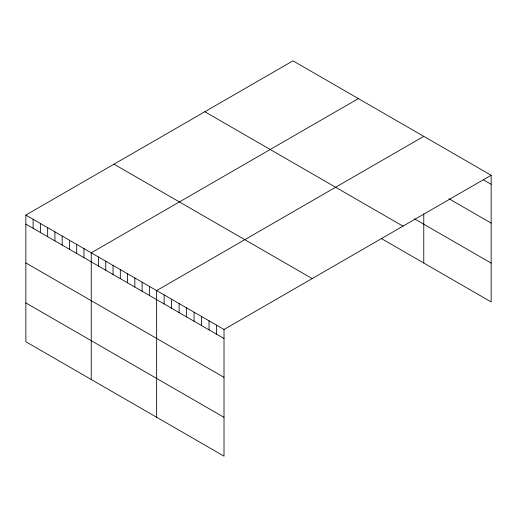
<?xml version="1.0" encoding="UTF-8"?>
<svg xmlns="http://www.w3.org/2000/svg" width="517" height="517" viewBox="0 0 517 517"><rect width="100%" height="100%" fill="white"/><g stroke="black" fill="none" stroke-linecap="round" stroke-linejoin="round"><path stroke-width="0.78" d="M491.15 175.257L224.016 329.484L224.016 456.156L25.85 341.743L25.85 215.072L292.984 60.844L491.15 175.257L491.15 301.928L381.501 238.621M358.378 98.598L91.244 252.826L91.244 379.504M423.772 136.352L156.638 290.58L156.638 417.258M483.666 179.968L491.15 184.291M448.956 198.748L491.15 223.111M414.524 218.872L491.15 263.108M204.829 111.737L402.995 226.149M114.005 164.173L312.171 278.585M25.85 215.072L224.016 329.484M25.85 224.107L224.016 338.519M25.85 262.927L224.016 377.339M25.85 302.923L224.016 417.335M423.772 213.812L423.772 263.03M216.533 325.161L216.533 334.195M209.042 320.837L209.042 329.872M201.559 316.514L201.559 325.548M194.069 312.19L194.069 321.225M186.585 307.873L186.585 316.908M179.102 303.55L179.102 312.585M171.612 299.227L171.612 308.261M164.128 294.903L164.128 303.938M149.374 286.386L149.374 295.42M142.11 282.192L142.11 291.226M134.84 277.997L134.84 287.032M127.576 273.803L127.576 282.838M120.312 269.609L120.312 278.644M113.042 265.415L113.042 274.449M105.778 261.214L105.778 270.249M98.514 257.02L98.514 266.055M83.98 248.632L83.98 257.666M76.71 244.438L76.71 253.472M69.446 240.243L69.446 249.278M62.182 236.049L62.182 245.084M54.912 231.849L54.912 240.883M47.648 227.654L47.648 236.689M40.384 223.46L40.384 232.495M33.114 219.266L33.114 228.301"/></g></svg>
